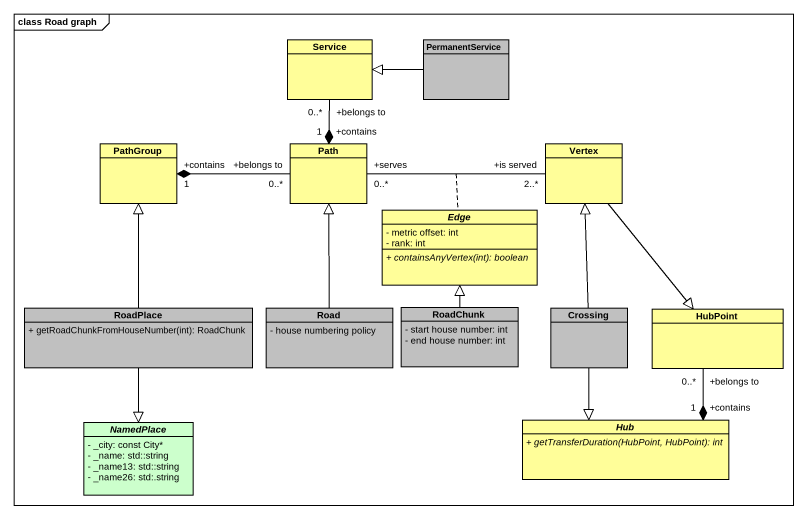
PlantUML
@startuml
mainframe class Road graph
hide circle
hide empty members
skinparam classAttributeIconSize 0
class Service #FFFE99
class PermanentService #C0C0C0
class PathGroup #FFFE99
class Path #FFFE99
class Vertex #FFFE99
abstract class Edge #FFFE99 {
  - metric offset: int
  - rank: int
  {abstract} + containsAnyVertex(int): boolean
}
class RoadPlace #C0C0C0 {
  + getRoadChunkFromHouseNumber(int): RoadChunk
}
class Road #C0C0C0 {
  - house numbering policy
}
class RoadChunk #C0C0C0 {
  - start house number: int
  - end house number: int
}
class Crossing #C0C0C0
class HubPoint #FFFE99
abstract class NamedPlace #CCFFCC {
  - _city: const City*
  - _name: std::string
  - _name13: std::string
  - _name26: std:.string
}
abstract class Hub #FFFE99 {
  {abstract} + getTransferDuration(HubPoint, HubPoint): int
}
Service "+belongs to\n0..*" --* "+contains\n1" Path
PermanentService -left-|> Service
Path "+belongs to\n0..*" -left-* "+contains\n1" PathGroup
Path "+serves\n0..*" -right- "+is served\n2..*" Vertex
(Path, Vertex) .. Edge
Vertex --|> HubPoint
RoadPlace -up-|> PathGroup
RoadPlace --|> NamedPlace
Road -up-|> Path
RoadChunk -up-|> Edge
Crossing -up-|> Vertex
Crossing --|> Hub
HubPoint "+belongs to\n0..*" --* "+contains\n1" Hub
@enduml
